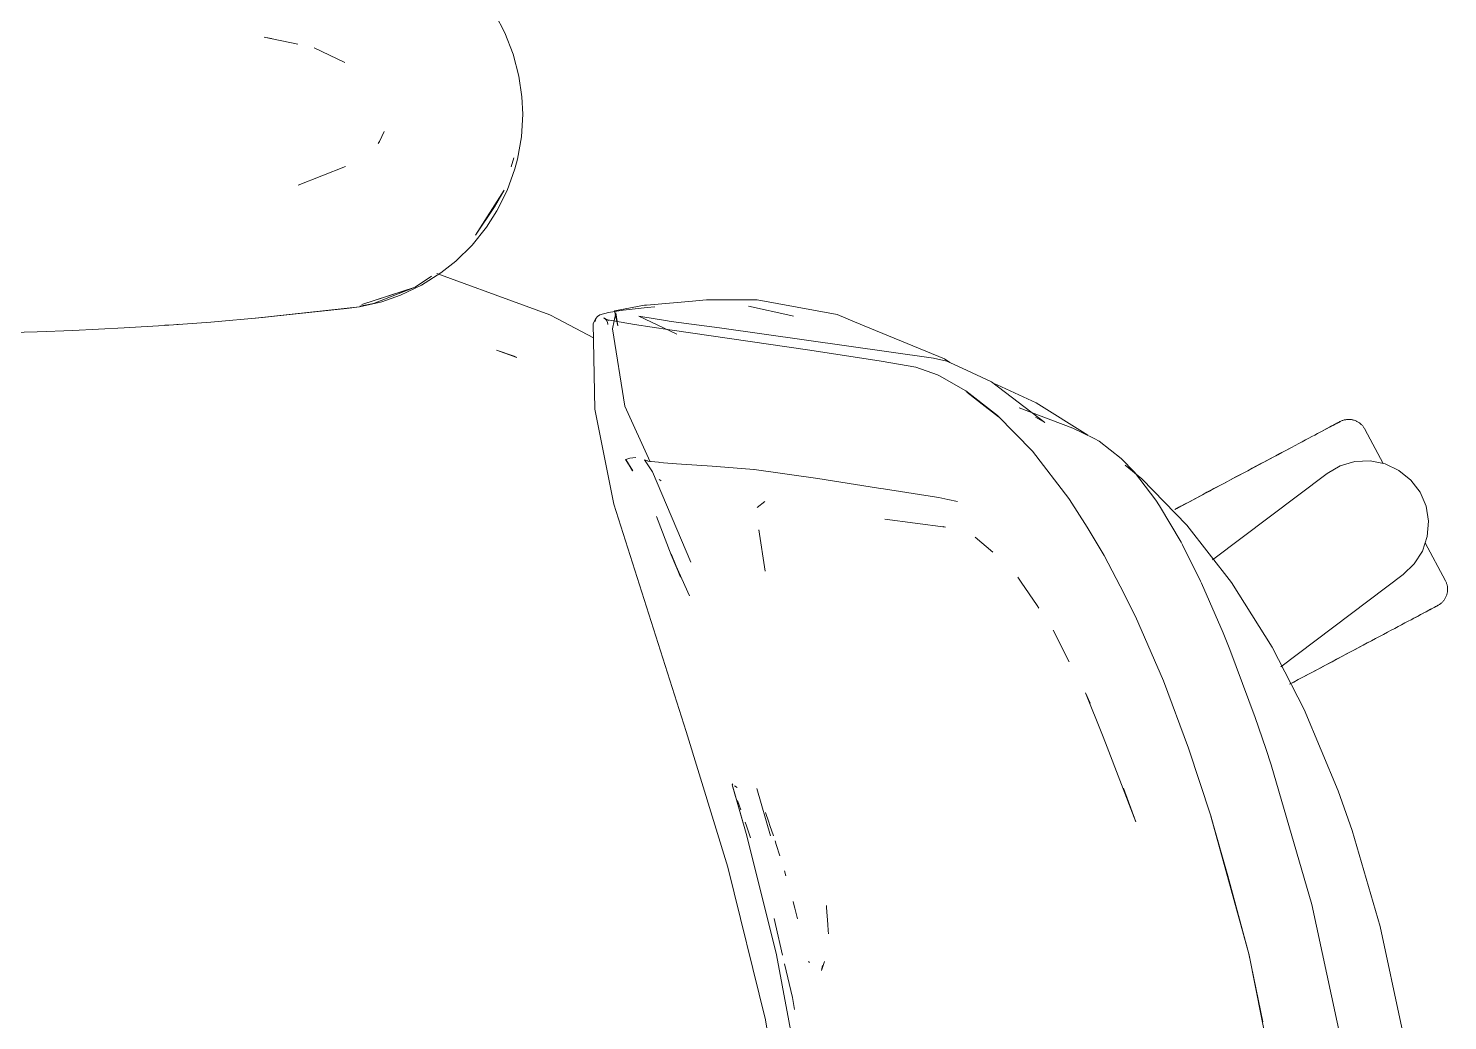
# Model space of a CAD drawing. Header units: millimetres. Extents: x 155927 to 295199, y -4084 to 97293.
# Drawn here: x 202136 to 202449.4, y 30828.1 to 31047.3 of the extents above; entities that cross this region are included whole.
import ezdxf

# ---------------------------------------------------------------- set-up
doc = ezdxf.new("R2010")
doc.units = ezdxf.units.MM
doc.header["$MEASUREMENT"] = 0
doc.layers.add('G-IMPT', color=8, linetype='CONTINUOUS', lineweight=9)
doc.layers.add('I-FURN', color=8, linetype='CONTINUOUS', lineweight=9)

msp = doc.modelspace()

# ---------------------------------------------------------------- linework, layer by layer
at = {"layer": 'G-IMPT'}
for p, q in [((202239.06, 31050.45), (202241.25, 31046.29)), ((202189.71, 31045.02), (202188.08, 31045.33)), ((202188.08, 31045.33), (202195.52, 31043.76)), ((202241.25, 31046.29), (202243.08, 31041.57)), ((202205.91, 31039.72), (202199.13, 31042.99)), ((202244.34, 31036.71), (202243.08, 31041.57)), ((202244.34, 31036.71), (202244.99, 31032.19)), ((202245.16, 31028.35), (202244.99, 31032.19)), ((202245.16, 31028.35), (202244.87, 31023.31)), ((202214.55, 31024.52), (202213.53, 31022.3)), ((202244.87, 31023.31), (202243.99, 31018.36)), ((202213.53, 31022.3), (202213.24, 31021.85)), ((202195.58, 31012.63), (202206.01, 31016.77)), ((202242.62, 31016.67), (202243.24, 31018.7)), ((202243.99, 31018.36), (202243.42, 31016.23)), ((202241.71, 31011.46), (202243.42, 31016.23)), ((202241.06, 31011.55), (202234.74, 31001.6)), ((202241.06, 31011.55), (202238.9, 31007.88)), ((202241.71, 31011.46), (202239.47, 31006.95)), ((202238.9, 31007.88), (202234.74, 31001.6)), ((202239.47, 31006.95), (202237.2, 31003.4)), ((202234.01, 30999.42), (202237.2, 31003.4)), ((202234.01, 30999.42), (202230.41, 30995.87)), ((202230.41, 30995.87), (202227.1, 30993.25)), ((202221.45, 30990.13), (202225.03, 30992.55)), ((202222.78, 30990.52), (202227.1, 30993.25)), ((202226.21, 30993.13), (202245.15, 30986.19)), ((202221.45, 30990.13), (202209.6, 30986.31)), ((202218.75, 30989.23), (202209.6, 30986.31)), ((202212.23, 30986.52), (202221.45, 30990.13)), ((202218.2, 30988.33), (202214.06, 30986.88)), ((202222.78, 30990.52), (202218.2, 30988.33)), ((202221.45, 30990.13), (202218.75, 30989.23)), ((202209.1, 30985.73), (202186.15, 30983.27)), ((202186.15, 30983.27), (202206.28, 30985.4)), ((202209.1, 30985.73), (202187.66, 30983.38)), ((202209.1, 30985.73), (202206.28, 30985.4)), ((202209.1, 30985.73), (202214.06, 30986.88)), ((202209.18, 30985.94), (202212.23, 30986.52)), ((202245.15, 30986.19), (202251.12, 30984)), ((202267.79, 30985.32), (202265.46, 30984.87)), ((202272.04, 30986.13), (202267.79, 30985.32)), ((202267.99, 30985.14), (202272.68, 30985.65)), ((202272.51, 30986.17), (202272.04, 30986.13)), ((202272.51, 30986.17), (202281.83, 30986.98)), ((202272.68, 30985.65), (202274.36, 30985.79)), ((202281.83, 30986.98), (202285.79, 30987.32)), ((202289.96, 30987.32), (202285.79, 30987.32)), ((202296.92, 30987.29), (202289.96, 30987.32)), ((202295.06, 30985.88), (202304.37, 30983.84)), ((202296.92, 30987.29), (202314.62, 30984.05)), ((202165.98, 30981.66), (202176.27, 30982.39)), ((202187.66, 30983.38), (202176.27, 30982.39)), ((202252.88, 30983.08), (202251.12, 30984)), ((202260.78, 30978.93), (202252.88, 30983.08)), ((202260.71, 30982.12), (202261.32, 30983.16)), ((202261.1, 30963.14), (202260.71, 30982.12)), ((202261.19, 30982.53), (202261.32, 30983.16)), ((202261.19, 30982.53), (202261.3, 30983.08)), ((202261.32, 30983.16), (202261.3, 30983.08)), ((202261.7, 30983.65), (202261.32, 30983.16)), ((202262.23, 30983.97), (202261.7, 30983.65)), ((202262.23, 30983.97), (202264.1, 30984.52)), ((202263.59, 30982.93), (202263.08, 30983.33)), ((202264.18, 30982.77), (202263.08, 30983.33)), ((202264.18, 30982.77), (202263.56, 30982.94)), ((202263.56, 30982.94), (202269.83, 30981.83)), ((202263.59, 30982.93), (202263.91, 30982.39)), ((202263.99, 30981.89), (202263.91, 30982.39)), ((202267.37, 30985.06), (202264.1, 30984.52)), ((202265.7, 30984.46), (202265.01, 30980.88)), ((202266.19, 30981.59), (202265.46, 30984.87)), ((202266.19, 30981.59), (202265.7, 30984.46)), ((202267.37, 30985.06), (202267.99, 30985.14)), ((202270.8, 30983.74), (202279.2, 30979.75)), ((202270.8, 30983.74), (202271.66, 30983.59)), ((202276.69, 30982.76), (202271.66, 30983.59)), ((202276.69, 30982.76), (202277.98, 30982.54)), ((202288.65, 30981.1), (202277.98, 30982.54)), ((202304.37, 30983.84), (202304.94, 30983.68)), ((202314.62, 30984.05), (202318.48, 30982.46)), ((202321.85, 30981.07), (202318.48, 30982.46)), ((202125.62, 30979.97), (202137.92, 30980.27)), ((202145.8, 30980.56), (202137.92, 30980.27)), ((202145.8, 30980.56), (202157.11, 30981.1)), ((202165.98, 30981.66), (202157.11, 30981.1)), ((202168.02, 30981.8), (202166.12, 30981.71)), ((202168.02, 30981.8), (202169.44, 30981.93)), ((202267.73, 30963.84), (202265.01, 30980.88)), ((202269.83, 30981.83), (202277.68, 30980.72)), ((202277.68, 30980.72), (202308.56, 30976.16)), ((202288.65, 30981.1), (202335.86, 30974.43)), ((202338.3, 30974.27), (202321.85, 30981.07)), ((202243.84, 30974.59), (202239.38, 30976.23)), ((202239.38, 30976.23), (202243.26, 30974.85)), ((202308.56, 30976.16), (202324.32, 30973.77)), ((202243.84, 30974.59), (202243.26, 30974.85)), ((202331.99, 30972.47), (202324.32, 30973.77)), ((202335.86, 30974.43), (202338.85, 30973.78)), ((202339.47, 30973.5), (202338.3, 30974.27)), ((202342.22, 30972.22), (202338.85, 30973.78)), ((202331.99, 30972.47), (202336.78, 30970.71)), ((202337.21, 30970.5), (202336.78, 30970.71)), ((202343.04, 30967.21), (202337.21, 30970.5)), ((202342.22, 30972.22), (202348.74, 30969.18)), ((202343.04, 30967.21), (202350.01, 30961.79)), ((202350.22, 30961.49), (202343.27, 30966.89)), ((202343.27, 30966.89), (202346.64, 30964.3)), ((202360.45, 30960.24), (202348.74, 30969.18)), ((202349.93, 30968.51), (202349.4, 30968.75)), ((202349.93, 30968.51), (202358.56, 30964.53)), ((202267.73, 30963.84), (202273.34, 30951.49)), ((202350.22, 30961.49), (202346.64, 30964.3)), ((202354.79, 30963.47), (202366.7, 30958.96)), ((202358.56, 30964.53), (202370, 30957.4)), ((202261.1, 30963.14), (202265.29, 30942.18)), ((202357.74, 30953.89), (202350.01, 30961.79)), ((202360.45, 30960.24), (202358.41, 30961.4)), ((202368.92, 30957.89), (202366.7, 30958.96)), ((202371.36, 30956.71), (202368.92, 30957.89)), ((202357.74, 30953.89), (202365.76, 30943.46)), ((202372.5, 30956.1), (202371.36, 30956.71)), ((202372.5, 30956.1), (202377.36, 30952.24)), ((202267.87, 30952.01), (202267.93, 30952.03)), ((202267.87, 30952.01), (202269.46, 30949.55)), ((202268.81, 30952.31), (202267.93, 30952.03)), ((202269.46, 30949.55), (202267.93, 30952.03)), ((202267.93, 30952.03), (202269.42, 30949.56)), ((202270.16, 30952.47), (202268.81, 30952.31)), ((202272.8, 30951.72), (202272.08, 30952)), ((202272.08, 30952), (202273.84, 30949.34)), ((202272.8, 30951.72), (202272.81, 30951.71)), ((202275.19, 30951.42), (202272.81, 30951.71)), ((202275.19, 30951.42), (202275.27, 30951.41)), ((202279.15, 30951.12), (202275.27, 30951.41)), ((202287.01, 30950.55), (202279.15, 30951.12)), ((202377.36, 30952.24), (202380.26, 30949.21)), ((202381.93, 30947.79), (202378.25, 30950.79)), ((202273.84, 30949.34), (202282.27, 30929.36)), ((202275.29, 30947.62), (202275.72, 30947.35)), ((202287.99, 30950.48), (202287.01, 30950.55)), ((202296.23, 30949.86), (202287.99, 30950.48)), ((202296.23, 30949.86), (202296.31, 30949.85)), ((202310.38, 30947.82), (202296.31, 30949.85)), ((202310.38, 30947.82), (202323.74, 30945.71)), ((202380.26, 30949.21), (202384.97, 30943.08)), ((202381.93, 30947.79), (202391.88, 30937.5)), ((202323.74, 30945.71), (202324.25, 30945.63)), ((202324.86, 30945.53), (202324.25, 30945.63)), ((202324.86, 30945.53), (202336.58, 30943.73)), ((202281.28, 30891.94), (202265.29, 30942.18)), ((202296.97, 30941.47), (202298.61, 30942.75)), ((202336.58, 30943.73), (202337.05, 30943.66)), ((202339.03, 30943.23), (202337.05, 30943.66)), ((202341.2, 30942.77), (202339.03, 30943.23)), ((202365.93, 30943.2), (202365.76, 30943.46)), ((202369.81, 30937.1), (202365.93, 30943.2)), ((202384.97, 30943.08), (202385.83, 30941.79)), ((202390.57, 30933.79), (202385.83, 30941.79)), ((202277.97, 30930.99), (202274.72, 30939.46)), ((202325.16, 30938.85), (202338.52, 30937.07)), ((202297.33, 30936.53), (202298.73, 30927.36)), ((202297.33, 30936.53), (202297.37, 30936.18)), ((202338.52, 30937.07), (202338.04, 30937.22)), ((202369.81, 30937.1), (202373.58, 30930.87)), ((202401.69, 30924.9), (202391.88, 30937.5)), ((202349.01, 30931.57), (202345.11, 30934.91)), ((202390.87, 30933.19), (202390.57, 30933.79)), ((202390.87, 30933.19), (202394.87, 30925.18)), ((202279.99, 30926.09), (202277.97, 30931.2)), ((202277.97, 30931.2), (202280, 30926.08)), ((202277.97, 30930.99), (202279.99, 30926.09)), ((202377.15, 30924.08), (202373.58, 30930.87)), ((202279, 30928.62), (202282.04, 30921.9)), ((202355.29, 30924.94), (202354.54, 30926.04)), ((202355.29, 30924.94), (202358.78, 30919.81)), ((202377.15, 30924.08), (202380.54, 30917.36)), ((202395.09, 30924.74), (202394.87, 30925.18)), ((202395.09, 30924.74), (202399.87, 30913.78)), ((202410.66, 30910.6), (202401.69, 30924.9)), ((202358.78, 30919.81), (202359.18, 30919.23)), ((202386.72, 30903.13), (202380.54, 30917.36)), ((202362.31, 30914.33), (202365.86, 30907.36)), ((202399.87, 30913.78), (202401.35, 30910.1)), ((202406.95, 30895.03), (202401.35, 30910.1)), ((202417.76, 30896.82), (202410.66, 30910.6)), ((202392.18, 30888.25), (202386.72, 30903.13)), ((202373.21, 30891.17), (202369.49, 30900.5)), ((202369.49, 30900.5), (202370.48, 30898.25)), ((202406.95, 30895.03), (202409.29, 30888.21)), ((202425.27, 30878.85), (202417.76, 30896.82)), ((202290.47, 30861.96), (202281.28, 30891.94)), ((202373.87, 30889.44), (202373.21, 30891.17)), ((202380.59, 30872), (202373.87, 30889.44)), ((202392.18, 30888.25), (202397.18, 30873.33)), ((202410.48, 30884.6), (202409.29, 30888.21)), ((202410.48, 30884.6), (202419.42, 30853.77)), ((202291.43, 30880.14), (202291.56, 30880.38)), ((202294.7, 30868.92), (202291.43, 30880.14)), ((202294.7, 30868.92), (202291.58, 30879.74)), ((202291.63, 30879.45), (202291.58, 30879.74)), ((202294.7, 30868.92), (202291.63, 30879.45)), ((202292.52, 30879.6), (202291.91, 30879.98)), ((202292.52, 30879.6), (202292.31, 30879.75)), ((202299.89, 30868.91), (202296.85, 30879.34)), ((202380.59, 30872), (202377.86, 30879.43)), ((202425.27, 30878.85), (202428.35, 30870.12)), ((202292.97, 30875.66), (202292.57, 30876.73)), ((202293.32, 30874.69), (202292.97, 30875.66)), ((202298.77, 30874.09), (202299.53, 30871.93)), ((202400.91, 30860.08), (202397.14, 30873.25)), ((202405.57, 30842.84), (202397.14, 30873.25)), ((202405.57, 30842.84), (202397.18, 30873.33)), ((202294.3, 30871.94), (202294.59, 30871.14)), ((202295.32, 30868.91), (202294.59, 30871.14)), ((202299.78, 30871.21), (202299.53, 30871.93)), ((202299.78, 30871.21), (202300.55, 30868.91)), ((202428.35, 30870.12), (202434.52, 30848.87)), ((202301.24, 30842.6), (202294.7, 30868.92)), ((202295.32, 30868.91), (202295.47, 30868.46)), ((202300.93, 30867.77), (202301.18, 30866.99)), ((202301.18, 30866.99), (202301.97, 30864.5)), ((202290.47, 30861.96), (202298.78, 30828.28)), ((202302.96, 30861.2), (202303.29, 30860.08)), ((202400.91, 30860.08), (202405.57, 30842.84)), ((202304.87, 30854.41), (202305.86, 30850.55)), ((202304.87, 30854.41), (202305.26, 30852.89)), ((202312.29, 30853.06), (202312.25, 30853.54)), ((202426.09, 30822.98), (202419.42, 30853.77)), ((202301.01, 30849.33), (202300.67, 30850.62)), ((202312.56, 30849.35), (202312.29, 30853.06)), ((202302.56, 30842.58), (202301.01, 30849.33)), ((202312.56, 30849.35), (202312.66, 30847.98)), ((202312.67, 30847.28), (202312.66, 30847.98)), ((202434.52, 30848.87), (202439.33, 30826.51)), ((202301.24, 30842.6), (202306.18, 30815.93)), ((202308.46, 30840.87), (202308.33, 30841.2)), ((202308.44, 30840.87), (202308.33, 30841.2)), ((202311.13, 30839.19), (202311.82, 30841.14)), ((202411.74, 30811.71), (202405.53, 30842.95)), ((202405.53, 30842.95), (202411.74, 30811.79)), ((202405.57, 30842.84), (202408.64, 30827.81)), ((202304.72, 30833.19), (202303.02, 30840.61)), ((202311.13, 30839.19), (202311.35, 30840.24)), ((202305.19, 30830.55), (202304.72, 30833.19)), ((202298.78, 30828.28), (202305.04, 30790.54))]:
    msp.add_line(p, q, dxfattribs=at)
at = {"layer": 'I-FURN'}
for p, q in [((202424.85, 30959.97), (202425.1, 30960.1)), ((202425.21, 30960.16), (202424.99, 30960.04)), ((202425.1, 30960.1), (202425.3, 30960.2)), ((202425.39, 30960.25), (202425.21, 30960.16)), ((202425.3, 30960.2), (202425.46, 30960.29)), ((202425.53, 30960.33), (202425.39, 30960.25)), ((202425.46, 30960.29), (202425.58, 30960.36)), ((202425.63, 30960.38), (202425.53, 30960.33)), ((202425.58, 30960.36), (202425.66, 30960.4)), ((202425.69, 30960.41), (202425.63, 30960.38)), ((202425.66, 30960.4), (202425.7, 30960.42)), ((202425.71, 30960.42), (202425.69, 30960.41)), ((202425.7, 30960.42), (202425.71, 30960.42)), ((202425.71, 30960.42), (202425.85, 30960.5)), ((202425.85, 30960.5), (202426, 30960.56)), ((202426, 30960.56), (202426.15, 30960.63)), ((202426.15, 30960.63), (202426.3, 30960.68)), ((202426.3, 30960.68), (202426.45, 30960.73)), ((202426.45, 30960.73), (202426.61, 30960.77)), ((202426.61, 30960.77), (202426.77, 30960.81)), ((202426.77, 30960.81), (202426.93, 30960.84)), ((202426.93, 30960.84), (202427.08, 30960.86)), ((202427.08, 30960.86), (202427.25, 30960.88)), ((202427.25, 30960.88), (202427.41, 30960.89)), ((202427.41, 30960.89), (202427.57, 30960.9)), ((202427.57, 30960.9), (202427.73, 30960.89)), ((202427.73, 30960.89), (202427.89, 30960.89)), ((202427.89, 30960.89), (202428.05, 30960.87)), ((202428.05, 30960.87), (202428.21, 30960.85)), ((202428.21, 30960.85), (202428.37, 30960.82)), ((202428.37, 30960.82), (202428.53, 30960.79)), ((202428.53, 30960.79), (202428.68, 30960.75)), ((202428.68, 30960.75), (202428.84, 30960.7)), ((202428.84, 30960.7), (202428.99, 30960.65)), ((202428.99, 30960.65), (202429.14, 30960.59)), ((202429.14, 30960.59), (202429.29, 30960.53)), ((202429.29, 30960.53), (202429.43, 30960.46)), ((202429.43, 30960.46), (202429.57, 30960.38)), ((202429.57, 30960.38), (202429.71, 30960.3)), ((202429.71, 30960.3), (202429.85, 30960.21)), ((202429.85, 30960.21), (202429.98, 30960.12)), ((202429.98, 30960.12), (202430.11, 30960.02)), ((202419.47, 30957.11), (202418.79, 30956.75)), ((202420.12, 30957.45), (202419.47, 30957.11)), ((202420.74, 30957.78), (202420.12, 30957.45)), ((202421.32, 30958.09), (202420.74, 30957.78)), ((202421.01, 30957.92), (202421.58, 30958.23)), ((202421.87, 30958.38), (202421.32, 30958.09)), ((202421.58, 30958.23), (202422.11, 30958.51)), ((202422.39, 30958.66), (202421.87, 30958.38)), ((202422.11, 30958.51), (202422.61, 30958.78)), ((202422.87, 30958.91), (202422.39, 30958.66)), ((202422.61, 30958.78), (202423.08, 30959.03)), ((202423.32, 30959.15), (202422.87, 30958.91)), ((202423.08, 30959.03), (202423.51, 30959.25)), ((202423.73, 30959.37), (202423.32, 30959.15)), ((202423.51, 30959.25), (202423.9, 30959.46)), ((202424.1, 30959.57), (202423.73, 30959.37)), ((202423.9, 30959.46), (202424.26, 30959.65)), ((202424.43, 30959.75), (202424.1, 30959.57)), ((202424.26, 30959.65), (202424.58, 30959.82)), ((202424.73, 30959.9), (202424.43, 30959.75)), ((202424.58, 30959.82), (202424.85, 30959.97)), ((202424.99, 30960.04), (202424.73, 30959.9)), ((202430.11, 30960.02), (202430.23, 30959.92)), ((202430.23, 30959.92), (202430.35, 30959.81)), ((202430.35, 30959.81), (202430.47, 30959.7)), ((202430.47, 30959.7), (202430.58, 30959.58)), ((202430.58, 30959.58), (202430.69, 30959.46)), ((202430.69, 30959.46), (202430.79, 30959.34)), ((202430.79, 30959.34), (202430.88, 30959.21)), ((202430.88, 30959.21), (202430.97, 30959.07)), ((202430.97, 30959.07), (202431.06, 30958.94)), ((202431.06, 30958.94), (202431.14, 30958.8)), ((202431.14, 30958.8), (202431.16, 30958.76)), ((202435.19, 30951.18), (202431.16, 30958.76)), ((202413.3, 30953.82), (202412.42, 30953.36)), ((202412.83, 30953.57), (202413.69, 30954.04)), ((202414.15, 30954.28), (202413.3, 30953.82)), ((202413.69, 30954.04), (202414.54, 30954.49)), ((202414.99, 30954.72), (202414.15, 30954.28)), ((202415.8, 30955.16), (202414.99, 30954.72)), ((202416.59, 30955.57), (202415.8, 30955.16)), ((202417.35, 30955.98), (202416.59, 30955.57)), ((202418.09, 30956.37), (202417.35, 30955.98)), ((202418.79, 30956.75), (202418.09, 30956.37)), ((202407.78, 30950.89), (202406.81, 30950.38)), ((202407.26, 30950.61), (202408.22, 30951.13)), ((202408.74, 30951.4), (202407.78, 30950.89)), ((202408.22, 30951.13), (202409.17, 30951.63)), ((202409.68, 30951.9), (202408.74, 30951.4)), ((202409.17, 30951.63), (202410.11, 30952.13)), ((202410.61, 30952.4), (202409.68, 30951.9)), ((202410.11, 30952.13), (202411.03, 30952.62)), ((202411.52, 30952.88), (202410.61, 30952.4)), ((202411.03, 30952.62), (202411.94, 30953.1)), ((202412.42, 30953.36), (202411.52, 30952.88)), ((202411.94, 30953.1), (202412.83, 30953.57)), ((202425.73, 30950.67), (202428.97, 30951.61)), ((202428.97, 30951.61), (202432.34, 30951.75)), ((202432.34, 30951.75), (202435.65, 30951.08)), ((202435.65, 30951.08), (202438.7, 30949.64)), ((202397.5, 30929.9), (202422.82, 30948.98)), ((202401.85, 30947.74), (202400.84, 30947.2)), ((202401.31, 30947.45), (202402.31, 30947.98)), ((202402.85, 30948.27), (202401.85, 30947.74)), ((202402.31, 30947.98), (202403.31, 30948.52)), ((202403.85, 30948.8), (202402.85, 30948.27)), ((202403.31, 30948.52), (202404.31, 30949.05)), ((202404.85, 30949.33), (202403.85, 30948.8)), ((202404.31, 30949.05), (202405.3, 30949.57)), ((202405.83, 30949.86), (202404.85, 30949.33)), ((202405.3, 30949.57), (202406.28, 30950.1)), ((202406.81, 30950.38), (202405.83, 30949.86)), ((202406.28, 30950.1), (202407.26, 30950.61)), ((202422.82, 30948.98), (202425.73, 30950.67)), ((202438.7, 30949.64), (202441.32, 30947.51)), ((202395.85, 30944.55), (202394.86, 30944.02)), ((202395.31, 30944.26), (202396.3, 30944.79)), ((202396.84, 30945.07), (202395.85, 30944.55)), ((202396.3, 30944.79), (202397.29, 30945.32)), ((202397.83, 30945.6), (202396.84, 30945.07)), ((202397.29, 30945.32), (202398.29, 30945.85)), ((202398.83, 30946.13), (202397.83, 30945.6)), ((202398.29, 30945.85), (202399.3, 30946.38)), ((202399.84, 30946.67), (202398.83, 30946.13)), ((202399.3, 30946.38), (202400.3, 30946.91)), ((202400.84, 30947.2), (202399.84, 30946.67)), ((202400.3, 30946.91), (202401.31, 30947.45)), ((202441.32, 30947.51), (202443.35, 30944.82)), ((202443.35, 30944.82), (202444.67, 30941.71)), ((202390.11, 30941.5), (202389.21, 30941.02)), ((202389.62, 30941.24), (202390.53, 30941.72)), ((202391.03, 30941.99), (202390.11, 30941.5)), ((202390.53, 30941.72), (202391.46, 30942.22)), ((202391.97, 30942.49), (202391.03, 30941.99)), ((202391.46, 30942.22), (202392.41, 30942.72)), ((202392.92, 30942.99), (202391.97, 30942.49)), ((202392.41, 30942.72), (202393.37, 30943.23)), ((202393.89, 30943.5), (202392.92, 30942.99)), ((202393.37, 30943.23), (202394.33, 30943.74)), ((202394.86, 30944.02), (202393.89, 30943.5)), ((202394.33, 30943.74), (202395.31, 30944.26)), ((202444.67, 30941.71), (202445.22, 30938.39)), ((202445.22, 30938.39), (202444.95, 30935.02)), ((202444.95, 30935.02), (202443.89, 30931.82)), ((202448.97, 30925.26), (202444.5, 30933.67)), ((202442.09, 30928.97), (202439.66, 30926.63)), ((202443.89, 30931.82), (202442.09, 30928.97)), ((202439.66, 30926.63), (202412.59, 30906.23)), ((202448.97, 30925.26), (202449.05, 30925.12)), ((202449.05, 30925.12), (202449.11, 30924.97)), ((202449.11, 30924.97), (202449.17, 30924.82)), ((202449.17, 30924.82), (202449.23, 30924.67)), ((202449.23, 30924.67), (202449.28, 30924.51)), ((202449.28, 30924.51), (202449.32, 30924.36)), ((202449.32, 30924.36), (202449.36, 30924.2)), ((202449.37, 30922.6), (202449.34, 30922.44)), ((202449.36, 30924.2), (202449.39, 30924.04)), ((202449.4, 30922.76), (202449.37, 30922.6)), ((202449.39, 30924.04), (202449.41, 30923.88)), ((202449.42, 30922.92), (202449.4, 30922.76)), ((202449.41, 30923.88), (202449.43, 30923.72)), ((202449.43, 30923.08), (202449.42, 30922.92)), ((202449.43, 30923.72), (202449.44, 30923.56)), ((202449.44, 30923.24), (202449.43, 30923.08)), ((202449.44, 30923.56), (202449.44, 30923.4)), ((202449.44, 30923.4), (202449.44, 30923.24)), ((202446.17, 30919.21), (202446.45, 30919.35)), ((202446.59, 30919.43), (202446.33, 30919.29)), ((202446.45, 30919.35), (202446.69, 30919.48)), ((202446.8, 30919.54), (202446.59, 30919.43)), ((202446.69, 30919.48), (202446.89, 30919.59)), ((202446.98, 30919.64), (202446.8, 30919.54)), ((202446.89, 30919.59), (202447.05, 30919.68)), ((202447.13, 30919.71), (202446.98, 30919.64)), ((202447.05, 30919.68), (202447.18, 30919.74)), ((202447.23, 30919.77), (202447.13, 30919.71)), ((202447.18, 30919.74), (202447.26, 30919.78)), ((202447.29, 30919.8), (202447.23, 30919.77)), ((202447.26, 30919.78), (202447.3, 30919.81)), ((202447.31, 30919.81), (202447.29, 30919.8)), ((202447.3, 30919.81), (202447.31, 30919.81)), ((202447.34, 30919.83), (202447.31, 30919.81)), ((202447.48, 30919.91), (202447.34, 30919.83)), ((202447.62, 30920), (202447.48, 30919.91)), ((202447.75, 30920.09), (202447.62, 30920)), ((202447.88, 30920.18), (202447.75, 30920.09)), ((202448.01, 30920.28), (202447.88, 30920.18)), ((202448.13, 30920.39), (202448.01, 30920.28)), ((202448.25, 30920.5), (202448.13, 30920.39)), ((202448.36, 30920.62), (202448.25, 30920.5)), ((202448.47, 30920.74), (202448.36, 30920.62)), ((202448.57, 30920.86), (202448.47, 30920.74)), ((202448.67, 30920.99), (202448.57, 30920.86)), ((202448.76, 30921.12), (202448.67, 30920.99)), ((202448.85, 30921.26), (202448.76, 30921.12)), ((202448.93, 30921.4), (202448.85, 30921.26)), ((202449, 30921.54), (202448.93, 30921.4)), ((202449.07, 30921.68), (202449, 30921.54)), ((202449.14, 30921.83), (202449.07, 30921.68)), ((202449.2, 30921.98), (202449.14, 30921.83)), ((202449.25, 30922.13), (202449.2, 30921.98)), ((202449.3, 30922.29), (202449.25, 30922.13)), ((202449.34, 30922.44), (202449.3, 30922.29)), ((202440.01, 30915.93), (202440.7, 30916.3)), ((202440.7, 30916.3), (202441.37, 30916.65)), ((202441.37, 30916.65), (202442, 30916.99)), ((202442, 30916.99), (202442.6, 30917.31)), ((202442.92, 30917.47), (202442.33, 30917.16)), ((202442.6, 30917.31), (202443.17, 30917.61)), ((202443.47, 30917.77), (202442.92, 30917.47)), ((202443.17, 30917.61), (202443.71, 30917.9)), ((202443.98, 30918.04), (202443.47, 30917.77)), ((202443.71, 30917.9), (202444.21, 30918.16)), ((202444.47, 30918.3), (202443.98, 30918.04)), ((202444.21, 30918.16), (202444.68, 30918.41)), ((202444.91, 30918.54), (202444.47, 30918.3)), ((202444.68, 30918.41), (202445.1, 30918.64)), ((202445.32, 30918.75), (202444.91, 30918.54)), ((202445.1, 30918.64), (202445.5, 30918.85)), ((202445.69, 30918.95), (202445.32, 30918.75)), ((202445.5, 30918.85), (202445.85, 30919.04)), ((202446.03, 30919.13), (202445.69, 30918.95)), ((202445.85, 30919.04), (202446.17, 30919.21)), ((202446.33, 30919.29), (202446.03, 30919.13)), ((202434.42, 30912.96), (202435.29, 30913.42)), ((202435.29, 30913.42), (202436.14, 30913.87)), ((202436.14, 30913.87), (202436.96, 30914.31)), ((202436.96, 30914.31), (202437.76, 30914.73)), ((202437.76, 30914.73), (202438.54, 30915.15)), ((202438.54, 30915.15), (202439.29, 30915.55)), ((202439.29, 30915.55), (202440.01, 30915.93)), ((202427.88, 30909.48), (202428.85, 30910)), ((202429.38, 30910.28), (202428.41, 30909.76)), ((202428.85, 30910), (202429.82, 30910.51)), ((202430.33, 30910.78), (202429.38, 30910.28)), ((202429.82, 30910.51), (202430.77, 30911.02)), ((202431.28, 30911.29), (202430.33, 30910.78)), ((202430.77, 30911.02), (202431.71, 30911.51)), ((202432.21, 30911.78), (202431.28, 30911.29)), ((202431.71, 30911.51), (202432.63, 30912.01)), ((202433.12, 30912.27), (202432.21, 30911.78)), ((202432.63, 30912.01), (202433.53, 30912.49)), ((202433.53, 30912.49), (202434.42, 30912.96)), ((202421.9, 30906.3), (202422.9, 30906.83)), ((202423.44, 30907.12), (202422.44, 30906.59)), ((202422.9, 30906.83), (202423.91, 30907.37)), ((202424.45, 30907.66), (202423.44, 30907.12)), ((202423.91, 30907.37), (202424.91, 30907.9)), ((202425.45, 30908.19), (202424.45, 30907.66)), ((202424.91, 30907.9), (202425.91, 30908.43)), ((202426.44, 30908.72), (202425.45, 30908.19)), ((202425.91, 30908.43), (202426.9, 30908.96)), ((202427.43, 30909.24), (202426.44, 30908.72)), ((202426.9, 30908.96), (202427.88, 30909.48)), ((202428.41, 30909.76), (202427.43, 30909.24)), ((202417.44, 30903.93), (202416.46, 30903.41)), ((202416.91, 30903.65), (202417.9, 30904.17)), ((202418.43, 30904.46), (202417.44, 30903.93)), ((202417.9, 30904.17), (202418.89, 30904.7)), ((202419.43, 30904.99), (202418.43, 30904.46)), ((202418.89, 30904.7), (202419.89, 30905.23)), ((202420.43, 30905.52), (202419.43, 30904.99)), ((202419.89, 30905.23), (202420.89, 30905.76)), ((202421.43, 30906.05), (202420.43, 30905.52)), ((202420.89, 30905.76), (202421.9, 30906.3)), ((202422.44, 30906.59), (202421.43, 30906.05)), ((202415.48, 30902.89), (202414.52, 30902.38)), ((202414.96, 30902.61), (202415.93, 30903.13)), ((202416.46, 30903.41), (202415.48, 30902.89)), ((202415.93, 30903.13), (202416.91, 30903.65))]:
    msp.add_line(p, q, dxfattribs=at)

doc.saveas('drawing.dxf')
